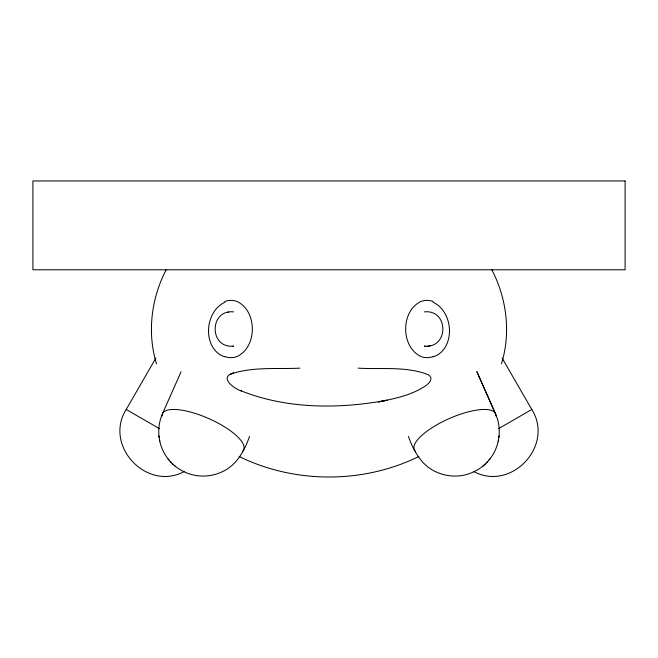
<?xml version="1.0" encoding="UTF-8"?>
<svg xmlns="http://www.w3.org/2000/svg" width="658" height="658" viewBox="0 0 658 658"><rect width="100%" height="100%" fill="white"/><g stroke="black" fill="none" stroke-linecap="round" stroke-linejoin="round"><path stroke-width="0.99" d="M488.96 460.074C499.529 447.728 502.251 429.337 495.762 414.433M498.229 441.329L498.451 439.988M498.854 437.381L499.085 435.958M501.47 363.825C511.044 332.808 506.759 298.395 491.83 269.78M162.238 414.433C155.749 429.337 158.471 447.728 169.04 460.074M249.538 436.484C244.472 450.779 236.436 465.642 221.812 471.934C213.899 475.586 204.934 476.894 196.323 475.545C185.252 473.842 174.921 467.805 168.045 458.939M162.477 413.734L181.09 371.737M166.17 269.78C151.241 298.395 146.956 332.808 156.53 363.825M155.905 358.018L126.196 409.465C103.446 445.63 146.734 491.855 184.306 471.515M408.462 436.484C413.594 451.24 422.181 466.506 437.48 472.502C445.466 475.923 454.439 476.894 462.985 475.347C472.378 473.521 481.261 468.759 487.644 461.595M486.805 462.558L489.955 458.939M482.585 466.382L485.801 463.553M230.794 374.089L233.541 372.996C218.316 377.067 234.256 388.977 241.494 390.992M498.567 428.662L531.804 409.465L502.095 358.018M418.866 456.488C363.216 483.844 294.784 483.844 239.134 456.488M231.493 373.818C253.363 366.613 277.1 369.245 299.785 368.151M233.582 311.876C209.014 309.268 209.014 348.732 233.582 346.124L232.743 346.182M425.257 346.182L424.418 346.124C448.986 348.732 448.986 309.268 424.418 311.876M227.717 312.311L228.54 312.122M429.46 345.878L430.283 345.689M427.79 346.124L428.629 346.018M358.215 368.151C381.401 369.549 406.183 366.004 428.21 374.698C429.501 375.529 430.76 376.787 430.916 378.391C431.064 381.336 428.457 383.54 426.409 385.218C412.418 395.121 394.964 398.542 378.49 401.915L387.175 400.22C338.977 409.087 287.028 409.227 240.968 390.762M473.694 471.515C511.266 491.855 554.554 445.63 531.804 409.465M126.196 409.465L159.433 428.662M172.199 463.553L173.35 464.573M174.477 465.551L175.415 466.382M170.356 461.595L171.195 462.558M476.91 371.737L495.515 413.734M476.877 371.721L495.17 413.092M158.915 435.958L159.146 437.381M159.549 439.988L159.771 441.329M224.814 301.487A27.833 21.722 -81.3 0 1 226.484 300.961A27.743 21.615 -80.9 0 1 235.383 300.945A27.792 21.648 -81.4 0 1 237.012 301.479C257.451 310.987 257.442 347.005 237.02 356.529A27.792 21.656 81.1 0 1 235.383 357.064A27.743 21.64 81.1 0 1 226.484 357.08A27.833 21.747 81.7 0 1 224.806 356.546M224.765 356.735A28.467 22.273 -82 0 1 208.512 330.801A28.467 22.273 -82 0 1 224.978 302.236M433.186 301.487A27.833 21.722 81.3 0 0 431.516 300.961A27.743 21.615 80.9 0 0 422.617 300.945A27.792 21.648 81.4 0 0 420.988 301.479C400.549 310.987 400.558 347.005 420.98 356.529A27.792 21.656 -81.1 0 0 422.617 357.064A27.743 21.64 -81.1 0 0 431.516 357.08A27.833 21.747 -81.7 0 0 433.194 356.546M433.022 302.236A28.467 22.273 82 0 1 449.488 330.801A28.467 22.273 82 0 1 433.235 356.735M162.09 415.971A44.415 14.279 23.9 0 1 208.767 418.57A44.415 14.279 23.9 0 1 242.399 451.404M415.601 451.404A44.415 14.279 -23.9 0 1 449.233 418.57A44.415 14.279 -23.9 0 1 495.91 415.971M625.1 180.95L32.9 180.95L32.9 269.78L625.1 269.78L625.1 180.95"/></g></svg>
